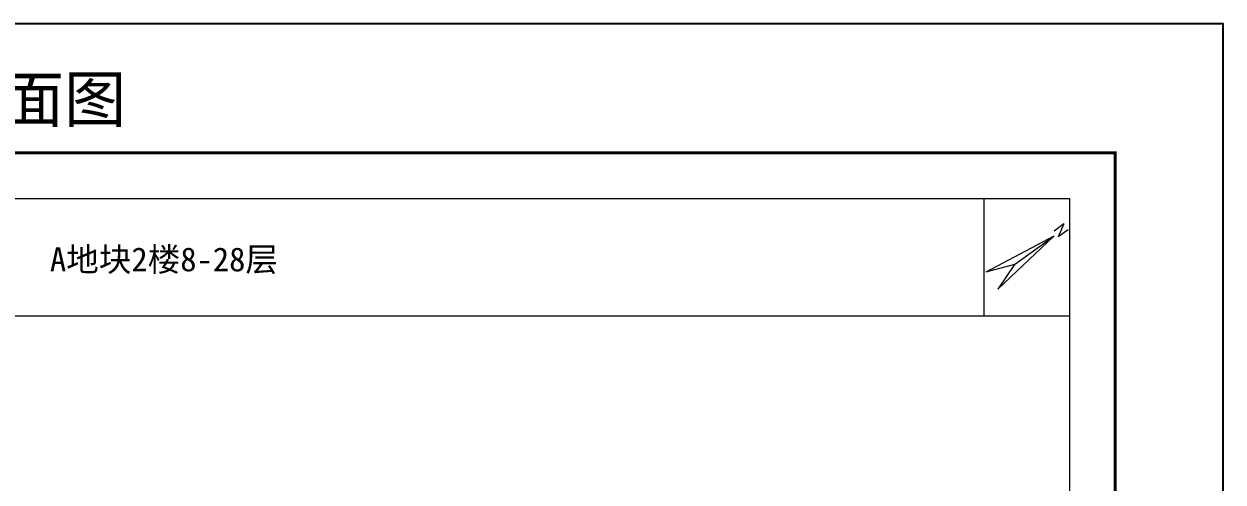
# Model space of a CAD drawing. Extents: x 512858 to 514372, y -232486 to -231710.
# Drawn here: x 513805.45 to 513831.73, y -231970.58 to -231960.54 of the extents above; entities that cross this region are included whole.
import ezdxf
from ezdxf.enums import TextEntityAlignment as Align

# ---------------------------------------------------------------- set-up
doc = ezdxf.new("R2010")
doc.units = 0
doc.header["$LTSCALE"] = 1000
doc.layers.add('图廓', color=252, linetype='Continuous', lineweight=9)
doc.layers.add('打印图框', color=252, linetype='Continuous', plot=False)
doc.styles.add('dw', font='simhei.ttf')
doc.styles.add('STYLE1', font='stylu.ttf')
doc.styles.add('tkhz1', font='txt.shx', dxfattribs={"width": 0.8, "bigfont": 'hztxt.shx'})

msp = doc.modelspace()

# ---------------------------------------------------------------- linework, layer by layer
at = {"layer": '图廓', "color": 0, "linetype": 'ByBlock'}
for p, q in [((513828.0237666075, -231965.1850221212), (513826.5276948949, -231965.9760670714)), ((513826.7941192849, -231966.3477560309), (513828.0237666075, -231965.1850221212)), ((513827.1564923691, -231965.8066790311), (513828.0237666075, -231965.1850221212))]:
    msp.add_line(p, q, dxfattribs=at)
at = {"layer": '图廓', "color": 0, "linetype": 'ByBlock', "ltscale": 2}
for p, q in [((513828.0237666075, -231965.1850221212), (513826.5276948949, -231965.9760670714)), ((513826.7941192849, -231966.3477560309), (513828.0237666075, -231965.1850221212)), ((513827.1564923691, -231965.8066790311), (513828.0237666075, -231965.1850221212))]:
    msp.add_line(p, q, dxfattribs=at)
at = {"layer": '图廓', "color": 0}
msp.add_line((513771.674982611, -231966.9318193015), (513828.3626664642, -231966.9318193015), dxfattribs=at)
at = {"layer": '图廓', "color": 0, "const_width": 0.066691392768}
msp.add_lwpolyline([(513770.6746117192, -231963.3625395402), (513829.3630373552, -231963.3625395402), (513829.3630373552, -232006.2117593937), (513770.6746117192, -232006.2117593937)], close=True, dxfattribs=at)
at = {"layer": '图廓', "color": 0}
msp.add_lwpolyline([(513771.674982611, -231964.3629104317), (513828.3626664642, -231964.3629104317), (513828.3626664642, -232005.211388502), (513771.674982611, -232005.211388502)], close=True, dxfattribs=at)
msp.add_lwpolyline([(513826.4890980213, -231964.3629104317), (513826.4890980213, -231966.9318193015)], dxfattribs=at)
at = {"layer": '图廓', "color": 0, "linetype": 'ByBlock', "ltscale": 2}
for points in [[(513827.1564923691, -231965.8066790311), (513826.5276948949, -231965.9760670714)], [(513827.1564923691, -231965.8066790311), (513826.7941192849, -231966.3477560309)]]:
    msp.add_lwpolyline(points, dxfattribs=at)
at = {"layer": '打印图框', "color": 6, "ltscale": 0.5}
msp.add_lwpolyline([(513768.2768585813, -232008.1224651947), (513831.7296049659, -232008.1224651947), (513831.7296049659, -231960.5371689373), (513768.2768585813, -231960.5371689373)], close=True, dxfattribs=at)

# ---------------------------------------------------------------- texts
at = {"layer": '图廓', "color": 0, "style": 'STYLE1'}
msp.add_text('单体建筑面积核算分层平面图', height=1.00037089152, dxfattribs=at).set_placement((513798.8211228338, -231962.9843134393), align=Align.BOTTOM_CENTER)
at = {"layer": '图廓', "color": 0, "linetype": 'ByBlock', "ltscale": 2, "style": 'tkhz1'}
msp.add_text('N', height=0.2667655710720001, rotation=305.6327227704858, dxfattribs=at).set_placement((513828.2898836, -231964.9855002238), align=Align.TOP_CENTER)
at = {"layer": '图廓', "color": 0, "style": 'dw'}
msp.add_text('A地块2楼8-28层', height=0.5241600000000001, dxfattribs=at).set_placement((513806.0184323812, -231965.9582954717))

doc.saveas('drawing.dxf')
